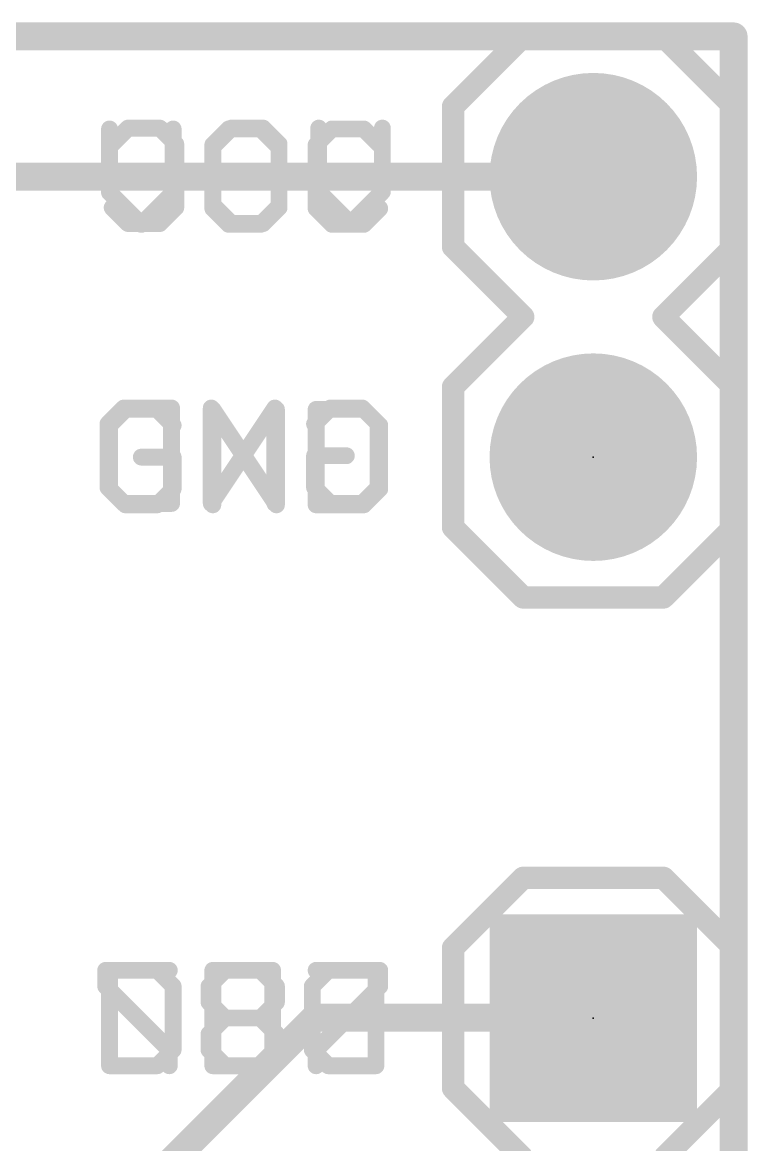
# Model space of a CAD drawing. Extents: x -4.1 to 20.4, y -14 to 28.1.
# Drawn here: x 13.88 to 20.45, y 17.9 to 28.07 of the extents above; entities that cross this region are included whole.
import ezdxf

# ---------------------------------------------------------------- set-up
doc = ezdxf.new("R2010")
doc.units = 0
for name, color, linetype in [('1', 12, 'CONTINUOUS'), ('16', 132, 'CONTINUOUS'), ('17', 110, 'CONTINUOUS'), ('20', 53, 'CONTINUOUS'), ('21', 41, 'CONTINUOUS'), ('22', 40, 'CONTINUOUS'), ('23', 53, 'CONTINUOUS'), ('51', 53, 'CONTINUOUS')]:
    doc.layers.add(name, color=color, linetype=linetype)

# ---------------------------------------------------------------- blocks, each defined once
blk = doc.blocks.new('RECT')
blk.add_solid([(-0.5, -0.5), (0.5, -0.5), (-0.5, 0.5), (0.5, 0.5)])
blk = doc.blocks.new('SQUAREP')
blk.add_solid([(-0.5, -0.5), (0.5, -0.5), (-0.5, 0.5), (0.5, 0.5)])
blk = doc.blocks.new('ROUNDP')
at = {"const_width": 0.5}
blk.add_lwpolyline([(0, -0.25, 1), (0, 0.25, 1), (0, -0.25)], format="xyb", dxfattribs=at)

msp = doc.modelspace()

# ---------------------------------------------------------------- linework, layer by layer
at = {"layer": '1', "const_width": 0.254}
for points in [[(0, 27.94), (20.32, 27.94)], [(20.32, 27.94), (20.32, 0)], [(19.05, 26.67), (11.43, 26.67)], [(14.138, 16.6628), (16.5303, 19.0551)], [(16.5303, 19.0551), (19.0449, 19.0551)], [(19.0449, 19.0551), (19.05, 19.05)]]:
    msp.add_lwpolyline(points, dxfattribs=at)
at = {"layer": '1', "const_width": 0.127}
for points in [[(20.3835, 27.94, 1), (20.2565, 27.94)], [(20.32, 27.8765, 1), (20.32, 28.0035)], [(19.05, 26.6065, 1), (19.05, 26.7335)], [(16.5303, 19.1186, 1), (16.5303, 18.9916)], [(16.5752, 19.0102, 1), (16.4854, 19.1)], [(19.0898, 19.1, 1), (19, 19.0102)], [(19.0051, 19.0051, 1), (19.0949, 19.0949)], [(19.0449, 18.9916, 1), (19.0449, 19.1186)]]:
    msp.add_lwpolyline(points, format="xyb", dxfattribs=at)
at = {"layer": '16', "const_width": 0.254}
for points in [[(0, 27.94), (20.32, 27.94)], [(20.32, 27.94), (20.32, 0)]]:
    msp.add_lwpolyline(points, dxfattribs=at)
at = {"layer": '16', "const_width": 0.127}
for points in [[(20.3835, 27.94, 1), (20.2565, 27.94)], [(20.32, 27.8765, 1), (20.32, 28.0035)]]:
    msp.add_lwpolyline(points, format="xyb", dxfattribs=at)
at = {"layer": '20', "const_width": 0.254}
for points in [[(0, 27.94), (20.32, 27.94)], [(20.32, 27.94), (20.32, 0)]]:
    msp.add_lwpolyline(points, dxfattribs=at)
at = {"layer": '20', "const_width": 0.127}
for points in [[(20.3835, 27.94, 1), (20.2565, 27.94)], [(20.32, 27.8765, 1), (20.32, 28.0035)]]:
    msp.add_lwpolyline(points, format="xyb", dxfattribs=at)
at = {"layer": '21'}
for points, const_width in [([(17.78, 27.305), (18.415, 27.94)], 0.2032), ([(18.415, 27.94), (19.685, 27.94)], 0.2032), ([(19.685, 27.94), (20.32, 27.305)], 0.2032), ([(17.78, 26.035), (17.78, 27.305)], 0.2032), ([(20.32, 27.305), (20.32, 26.035)], 0.2032), ([(14.6686, 27.1025), (14.6686, 26.5263)], 0.1524), ([(15.2449, 26.5263), (15.2449, 27.1025)], 0.1524), ([(15.7482, 27.1025), (15.6042, 26.9585)], 0.1524), ([(16.0363, 27.1025), (15.7482, 27.1025)], 0.1524), ([(16.1804, 26.9585), (16.0363, 27.1025)], 0.1524), ([(16.6837, 27.1025), (16.5397, 26.9585)], 0.1524), ([(16.9718, 27.1025), (16.6837, 27.1025)], 0.1524), ([(17.1159, 26.9585), (16.9718, 27.1025)], 0.1524), ([(15.6042, 26.9585), (15.6042, 26.3823)], 0.1524), ([(16.5397, 26.9585), (16.5397, 26.3823)], 0.1524), ([(14.6686, 26.5263), (14.9568, 26.2382)], 0.1524), ([(14.9568, 26.2382), (15.2449, 26.5263)], 0.1524), ([(15.6042, 26.3823), (15.7482, 26.2382)], 0.1524), ([(16.0363, 26.2382), (16.1804, 26.3823)], 0.1524), ([(16.5397, 26.3823), (16.6837, 26.2382)], 0.1524), ([(16.9718, 26.2382), (17.1159, 26.3823)], 0.1524), ([(15.7482, 26.2382), (16.0363, 26.2382)], 0.1524), ([(16.6837, 26.2382), (16.9718, 26.2382)], 0.1524), ([(18.415, 25.4), (17.78, 26.035)], 0.2032), ([(20.32, 26.035), (19.685, 25.4)], 0.2032), ([(17.78, 24.765), (18.415, 25.4)], 0.2032), ([(19.685, 25.4), (20.32, 24.765)], 0.2032), ([(17.78, 23.495), (17.78, 24.765)], 0.2032), ([(20.32, 24.765), (20.32, 23.495)], 0.2032), ([(14.8127, 24.5625), (14.6686, 24.4185)], 0.1524), ([(14.8127, 24.5625), (14.6686, 24.4185)], 0.1524), ([(15.1008, 24.5625), (14.8127, 24.5625)], 0.1524), ([(15.1008, 24.5625), (14.8127, 24.5625)], 0.1524), ([(15.2449, 24.4185), (15.1008, 24.5625)], 0.1524), ([(15.2449, 24.4185), (15.1008, 24.5625)], 0.1524), ([(15.6042, 23.6982), (15.6042, 24.5625)], 0.1524), ([(15.6042, 24.5625), (16.1804, 23.6982)], 0.1524), ([(15.6042, 23.6982), (15.6042, 24.5625)], 0.1524), ([(15.6042, 24.5625), (16.1804, 23.6982)], 0.1524), ([(16.1804, 23.6982), (16.1804, 24.5625)], 0.1524), ([(16.1804, 23.6982), (16.1804, 24.5625)], 0.1524), ([(16.5397, 24.5625), (16.5397, 23.6982)], 0.1524), ([(16.9718, 24.5625), (16.5397, 24.5625)], 0.1524), ([(16.5397, 24.5625), (16.5397, 23.6982)], 0.1524), ([(16.9718, 24.5625), (16.5397, 24.5625)], 0.1524), ([(17.1159, 24.4185), (16.9718, 24.5625)], 0.1524), ([(17.1159, 24.4185), (16.9718, 24.5625)], 0.1524), ([(14.6686, 24.4185), (14.6686, 23.8423)], 0.1524), ([(14.6686, 24.4185), (14.6686, 23.8423)], 0.1524), ([(17.1159, 23.8423), (17.1159, 24.4185)], 0.1524), ([(17.1159, 23.8423), (17.1159, 24.4185)], 0.1524), ([(15.2449, 24.1304), (14.9568, 24.1304)], 0.1524), ([(15.2449, 24.1304), (14.9568, 24.1304)], 0.1524), ([(15.2449, 23.8423), (15.2449, 24.1304)], 0.1524), ([(15.2449, 23.8423), (15.2449, 24.1304)], 0.1524), ([(14.6686, 23.8423), (14.8127, 23.6982)], 0.1524), ([(14.6686, 23.8423), (14.8127, 23.6982)], 0.1524), ([(15.1008, 23.6982), (15.2449, 23.8423)], 0.1524), ([(15.1008, 23.6982), (15.2449, 23.8423)], 0.1524), ([(16.9718, 23.6982), (17.1159, 23.8423)], 0.1524), ([(16.9718, 23.6982), (17.1159, 23.8423)], 0.1524), ([(14.8127, 23.6982), (15.1008, 23.6982)], 0.1524), ([(14.8127, 23.6982), (15.1008, 23.6982)], 0.1524), ([(16.5397, 23.6982), (16.9718, 23.6982)], 0.1524), ([(16.5397, 23.6982), (16.9718, 23.6982)], 0.1524), ([(17.78, 23.495), (18.415, 22.86)], 0.2032), ([(19.685, 22.86), (20.32, 23.495)], 0.2032), ([(18.415, 22.86), (19.685, 22.86)], 0.2032), ([(18.415, 20.32), (17.78, 19.685)], 0.2032), ([(19.685, 20.32), (18.415, 20.32)], 0.2032), ([(20.32, 19.685), (19.685, 20.32)], 0.2032), ([(17.78, 18.415), (17.78, 19.685)], 0.2032), ([(20.32, 19.685), (20.32, 18.415)], 0.2032), ([(14.6686, 19.4825), (14.6686, 18.6182)], 0.1524), ([(15.1008, 19.4825), (14.6686, 19.4825)], 0.1524), ([(15.2449, 19.3385), (15.1008, 19.4825)], 0.1524), ([(15.6042, 18.6182), (15.6042, 19.4825)], 0.1524), ([(15.6042, 19.4825), (16.0363, 19.4825)], 0.1524), ([(16.0363, 19.4825), (16.1804, 19.3385)], 0.1524), ([(16.5397, 19.4825), (17.1159, 19.4825)], 0.1524), ([(17.1159, 19.4825), (17.1159, 19.3385)], 0.1524), ([(15.2449, 18.7623), (15.2449, 19.3385)], 0.1524), ([(16.1804, 19.3385), (16.1804, 19.1944)], 0.1524), ([(17.1159, 19.3385), (16.5397, 18.7623)], 0.1524), ([(16.1804, 19.1944), (16.0363, 19.0504)], 0.1524), ([(15.6042, 19.0504), (16.0363, 19.0504)], 0.1524), ([(16.0363, 19.0504), (16.1804, 18.9063)], 0.1524), ([(16.1804, 18.9063), (16.1804, 18.7623)], 0.1524), ([(15.1008, 18.6182), (15.2449, 18.7623)], 0.1524), ([(16.1804, 18.7623), (16.0363, 18.6182)], 0.1524), ([(16.5397, 18.7623), (16.5397, 18.6182)], 0.1524), ([(14.6686, 18.6182), (15.1008, 18.6182)], 0.1524), ([(16.0363, 18.6182), (15.6042, 18.6182)], 0.1524), ([(18.415, 17.78), (17.78, 18.415)], 0.2032), ([(20.32, 18.415), (19.685, 17.78)], 0.2032)]:
    msp.add_lwpolyline(points, dxfattribs=dict(at, const_width=const_width))
for points, const_width in [([(18.415, 27.9908, 1), (18.415, 27.8892)], 0.1016), ([(18.4509, 27.9041, 1), (18.3791, 27.9759)], 0.1016), ([(19.7209, 27.9759, 1), (19.6491, 27.9041)], 0.1016), ([(19.685, 27.8892, 1), (19.685, 27.9908)], 0.1016), ([(17.8308, 27.305, 1), (17.7292, 27.305)], 0.1016), ([(17.7441, 27.3409, 1), (17.8159, 27.2691)], 0.1016), ([(20.3708, 27.305, 1), (20.2692, 27.305)], 0.1016), ([(20.2841, 27.2691, 1), (20.3559, 27.3409)], 0.1016), ([(14.7067, 27.1025, 1), (14.6305, 27.1025)], 0.0762), ([(15.283, 27.1025, 1), (15.2068, 27.1025)], 0.0762), ([(15.7482, 27.1406, 1), (15.7482, 27.0644)], 0.0762), ([(15.7752, 27.0756, 1), (15.7213, 27.1295)], 0.0762), ([(16.0633, 27.1295, 1), (16.0094, 27.0756)], 0.0762), ([(16.0363, 27.0644, 1), (16.0363, 27.1406)], 0.0762), ([(16.6837, 27.1406, 1), (16.6837, 27.0644)], 0.0762), ([(16.7107, 27.0756, 1), (16.6568, 27.1295)], 0.0762), ([(16.9988, 27.1295, 1), (16.9449, 27.0756)], 0.0762), ([(16.9718, 27.0644, 1), (16.9718, 27.1406)], 0.0762), ([(15.6423, 26.9585, 1), (15.5661, 26.9585)], 0.0762), ([(16.5778, 26.9585, 1), (16.5016, 26.9585)], 0.0762), ([(15.5772, 26.9854, 1), (15.6311, 26.9315)], 0.0762), ([(16.1534, 26.9315, 1), (16.2073, 26.9854)], 0.0762), ([(16.5127, 26.9854, 1), (16.5666, 26.9315)], 0.0762), ([(17.089, 26.9315, 1), (17.1428, 26.9854)], 0.0762), ([(14.6956, 26.5533, 1), (14.6417, 26.4994)], 0.0762), ([(14.6305, 26.5263, 1), (14.7067, 26.5263)], 0.0762), ([(15.2068, 26.5263, 1), (15.283, 26.5263)], 0.0762), ([(15.2718, 26.4994, 1), (15.2179, 26.5533)], 0.0762), ([(15.6311, 26.4092, 1), (15.5772, 26.3553)], 0.0762), ([(16.2073, 26.3553, 1), (16.1534, 26.4092)], 0.0762), ([(16.5666, 26.4092, 1), (16.5127, 26.3553)], 0.0762), ([(17.1428, 26.3553, 1), (17.089, 26.4092)], 0.0762), ([(15.5661, 26.3823, 1), (15.6423, 26.3823)], 0.0762), ([(16.5016, 26.3823, 1), (16.5778, 26.3823)], 0.0762), ([(14.9298, 26.2651, 1), (14.9837, 26.2113)], 0.0762), ([(14.9298, 26.2113, 1), (14.9837, 26.2651)], 0.0762), ([(15.7482, 26.2763, 1), (15.7482, 26.2001)], 0.0762), ([(15.7213, 26.2113, 1), (15.7752, 26.2651)], 0.0762), ([(16.0094, 26.2651, 1), (16.0633, 26.2113)], 0.0762), ([(16.0363, 26.2001, 1), (16.0363, 26.2763)], 0.0762), ([(16.6837, 26.2763, 1), (16.6837, 26.2001)], 0.0762), ([(16.6568, 26.2113, 1), (16.7107, 26.2651)], 0.0762), ([(16.9449, 26.2651, 1), (16.9988, 26.2113)], 0.0762), ([(16.9718, 26.2001, 1), (16.9718, 26.2763)], 0.0762), ([(17.8159, 26.0709, 1), (17.7441, 25.9991)], 0.1016), ([(20.3559, 25.9991, 1), (20.2841, 26.0709)], 0.1016), ([(17.7292, 26.035, 1), (17.8308, 26.035)], 0.1016), ([(20.2692, 26.035, 1), (20.3708, 26.035)], 0.1016), ([(18.4509, 25.3641, 1), (18.3791, 25.4359)], 0.1016), ([(18.3791, 25.3641, 1), (18.4509, 25.4359)], 0.1016), ([(19.7209, 25.4359, 1), (19.6491, 25.3641)], 0.1016), ([(19.6491, 25.4359, 1), (19.7209, 25.3641)], 0.1016), ([(17.8308, 24.765, 1), (17.7292, 24.765)], 0.1016), ([(17.7441, 24.8009, 1), (17.8159, 24.7291)], 0.1016), ([(20.3708, 24.765, 1), (20.2692, 24.765)], 0.1016), ([(20.2841, 24.7291, 1), (20.3559, 24.8009)], 0.1016), ([(14.8127, 24.6006, 1), (14.8127, 24.5244)], 0.0762), ([(14.8127, 24.6006, 1), (14.8127, 24.5244)], 0.0762), ([(14.8396, 24.5356, 1), (14.7858, 24.5895)], 0.0762), ([(14.8396, 24.5356, 1), (14.7858, 24.5895)], 0.0762), ([(15.1278, 24.5895, 1), (15.0739, 24.5356)], 0.0762), ([(15.1278, 24.5895, 1), (15.0739, 24.5356)], 0.0762), ([(15.1008, 24.5244, 1), (15.1008, 24.6006)], 0.0762), ([(15.1008, 24.5244, 1), (15.1008, 24.6006)], 0.0762), ([(15.6359, 24.5837, 1), (15.5725, 24.5414)], 0.0762), ([(15.6359, 24.5837, 1), (15.5725, 24.5414)], 0.0762), ([(15.6423, 24.5625, 1), (15.5661, 24.5625)], 0.0762), ([(15.6423, 24.5625, 1), (15.5661, 24.5625)], 0.0762), ([(16.2185, 24.5625, 1), (16.1423, 24.5625)], 0.0762), ([(16.2185, 24.5625, 1), (16.1423, 24.5625)], 0.0762), ([(16.5778, 24.5625, 1), (16.5016, 24.5625)], 0.0762), ([(16.5397, 24.6006, 1), (16.5397, 24.5244)], 0.0762), ([(16.5778, 24.5625, 1), (16.5016, 24.5625)], 0.0762), ([(16.5397, 24.6006, 1), (16.5397, 24.5244)], 0.0762), ([(16.9988, 24.5895, 1), (16.9449, 24.5356)], 0.0762), ([(16.9988, 24.5895, 1), (16.9449, 24.5356)], 0.0762), ([(16.9718, 24.5244, 1), (16.9718, 24.6006)], 0.0762), ([(16.9718, 24.5244, 1), (16.9718, 24.6006)], 0.0762), ([(14.7067, 24.4185, 1), (14.6305, 24.4185)], 0.0762), ([(14.7067, 24.4185, 1), (14.6305, 24.4185)], 0.0762), ([(17.154, 24.4185, 1), (17.0778, 24.4185)], 0.0762), ([(17.154, 24.4185, 1), (17.0778, 24.4185)], 0.0762), ([(14.6417, 24.4454, 1), (14.6956, 24.3915)], 0.0762), ([(14.6417, 24.4454, 1), (14.6956, 24.3915)], 0.0762), ([(15.2179, 24.3915, 1), (15.2718, 24.4454)], 0.0762), ([(15.2179, 24.3915, 1), (15.2718, 24.4454)], 0.0762), ([(17.089, 24.3915, 1), (17.1428, 24.4454)], 0.0762), ([(17.089, 24.3915, 1), (17.1428, 24.4454)], 0.0762), ([(14.9568, 24.1685, 1), (14.9568, 24.0923)], 0.0762), ([(14.9568, 24.1685, 1), (14.9568, 24.0923)], 0.0762), ([(15.283, 24.1304, 1), (15.2068, 24.1304)], 0.0762), ([(15.283, 24.1304, 1), (15.2068, 24.1304)], 0.0762), ([(15.2449, 24.0923, 1), (15.2449, 24.1685)], 0.0762), ([(15.2449, 24.0923, 1), (15.2449, 24.1685)], 0.0762), ([(14.6956, 23.8692, 1), (14.6417, 23.8153)], 0.0762), ([(14.6956, 23.8692, 1), (14.6417, 23.8153)], 0.0762), ([(15.2718, 23.8153, 1), (15.2179, 23.8692)], 0.0762), ([(15.2718, 23.8153, 1), (15.2179, 23.8692)], 0.0762), ([(17.1428, 23.8153, 1), (17.089, 23.8692)], 0.0762), ([(17.1428, 23.8153, 1), (17.089, 23.8692)], 0.0762), ([(14.6305, 23.8423, 1), (14.7067, 23.8423)], 0.0762), ([(14.6305, 23.8423, 1), (14.7067, 23.8423)], 0.0762), ([(15.2068, 23.8423, 1), (15.283, 23.8423)], 0.0762), ([(15.2068, 23.8423, 1), (15.283, 23.8423)], 0.0762), ([(17.0778, 23.8423, 1), (17.154, 23.8423)], 0.0762), ([(17.0778, 23.8423, 1), (17.154, 23.8423)], 0.0762), ([(14.8127, 23.7363, 1), (14.8127, 23.6601)], 0.0762), ([(14.8127, 23.7363, 1), (14.8127, 23.6601)], 0.0762), ([(14.7858, 23.6713, 1), (14.8396, 23.7251)], 0.0762), ([(14.7858, 23.6713, 1), (14.8396, 23.7251)], 0.0762), ([(15.0739, 23.7251, 1), (15.1278, 23.6713)], 0.0762), ([(15.0739, 23.7251, 1), (15.1278, 23.6713)], 0.0762), ([(15.1008, 23.6601, 1), (15.1008, 23.7363)], 0.0762), ([(15.1008, 23.6601, 1), (15.1008, 23.7363)], 0.0762), ([(15.5661, 23.6982, 1), (15.6423, 23.6982)], 0.0762), ([(15.5661, 23.6982, 1), (15.6423, 23.6982)], 0.0762), ([(16.1423, 23.6982, 1), (16.2185, 23.6982)], 0.0762), ([(16.1423, 23.6982, 1), (16.2185, 23.6982)], 0.0762), ([(16.1487, 23.6771, 1), (16.2121, 23.7193)], 0.0762), ([(16.1487, 23.6771, 1), (16.2121, 23.7193)], 0.0762), ([(16.5397, 23.7363, 1), (16.5397, 23.6601)], 0.0762), ([(16.5397, 23.7363, 1), (16.5397, 23.6601)], 0.0762), ([(16.5016, 23.6982, 1), (16.5778, 23.6982)], 0.0762), ([(16.5016, 23.6982, 1), (16.5778, 23.6982)], 0.0762), ([(16.9449, 23.7251, 1), (16.9988, 23.6713)], 0.0762), ([(16.9449, 23.7251, 1), (16.9988, 23.6713)], 0.0762), ([(16.9718, 23.6601, 1), (16.9718, 23.7363)], 0.0762), ([(16.9718, 23.6601, 1), (16.9718, 23.7363)], 0.0762), ([(17.8159, 23.5309, 1), (17.7441, 23.4591)], 0.1016), ([(20.3559, 23.4591, 1), (20.2841, 23.5309)], 0.1016), ([(17.7292, 23.495, 1), (17.8308, 23.495)], 0.1016), ([(20.2692, 23.495, 1), (20.3708, 23.495)], 0.1016), ([(18.415, 22.9108, 1), (18.415, 22.8092)], 0.1016), ([(18.3791, 22.8241, 1), (18.4509, 22.8959)], 0.1016), ([(19.6491, 22.8959, 1), (19.7209, 22.8241)], 0.1016), ([(19.685, 22.8092, 1), (19.685, 22.9108)], 0.1016), ([(18.415, 20.3708, 1), (18.415, 20.2692)], 0.1016), ([(18.4509, 20.2841, 1), (18.3791, 20.3559)], 0.1016), ([(19.7209, 20.3559, 1), (19.6491, 20.2841)], 0.1016), ([(19.685, 20.2692, 1), (19.685, 20.3708)], 0.1016), ([(17.8308, 19.685, 1), (17.7292, 19.685)], 0.1016), ([(17.7441, 19.7209, 1), (17.8159, 19.6491)], 0.1016), ([(20.3708, 19.685, 1), (20.2692, 19.685)], 0.1016), ([(20.2841, 19.6491, 1), (20.3559, 19.7209)], 0.1016), ([(14.7067, 19.4825, 1), (14.6305, 19.4825)], 0.0762), ([(14.6686, 19.5206, 1), (14.6686, 19.4444)], 0.0762), ([(15.1278, 19.5095, 1), (15.0739, 19.4556)], 0.0762), ([(15.1008, 19.4444, 1), (15.1008, 19.5206)], 0.0762), ([(15.6423, 19.4825, 1), (15.5661, 19.4825)], 0.0762), ([(15.6042, 19.5206, 1), (15.6042, 19.4444)], 0.0762), ([(16.0633, 19.5095, 1), (16.0094, 19.4556)], 0.0762), ([(16.0363, 19.4444, 1), (16.0363, 19.5206)], 0.0762), ([(16.5397, 19.5206, 1), (16.5397, 19.4444)], 0.0762), ([(17.154, 19.4825, 1), (17.0778, 19.4825)], 0.0762), ([(17.1159, 19.4444, 1), (17.1159, 19.5206)], 0.0762), ([(15.283, 19.3385, 1), (15.2068, 19.3385)], 0.0762), ([(16.2185, 19.3385, 1), (16.1423, 19.3385)], 0.0762), ([(17.1428, 19.3115, 1), (17.089, 19.3654)], 0.0762), ([(15.2179, 19.3115, 1), (15.2718, 19.3654)], 0.0762), ([(16.1534, 19.3115, 1), (16.2073, 19.3654)], 0.0762), ([(17.0778, 19.3385, 1), (17.154, 19.3385)], 0.0762), ([(16.1423, 19.1944, 1), (16.2185, 19.1944)], 0.0762), ([(16.2073, 19.1675, 1), (16.1534, 19.2214)], 0.0762), ([(15.6042, 19.0885, 1), (15.6042, 19.0123)], 0.0762), ([(16.0633, 19.0773, 1), (16.0094, 19.0234)], 0.0762), ([(16.0094, 19.0773, 1), (16.0633, 19.0234)], 0.0762), ([(16.0363, 19.0123, 1), (16.0363, 19.0885)], 0.0762), ([(16.2185, 18.9063, 1), (16.1423, 18.9063)], 0.0762), ([(16.1534, 18.8794, 1), (16.2073, 18.9333)], 0.0762), ([(15.2068, 18.7623, 1), (15.283, 18.7623)], 0.0762), ([(15.2718, 18.7353, 1), (15.2179, 18.7892)], 0.0762), ([(16.1423, 18.7623, 1), (16.2185, 18.7623)], 0.0762), ([(16.2073, 18.7353, 1), (16.1534, 18.7892)], 0.0762), ([(16.5127, 18.7892, 1), (16.5666, 18.7353)], 0.0762), ([(16.5778, 18.7623, 1), (16.5016, 18.7623)], 0.0762), ([(14.6686, 18.6563, 1), (14.6686, 18.5801)], 0.0762), ([(14.6305, 18.6182, 1), (14.7067, 18.6182)], 0.0762), ([(15.0739, 18.6451, 1), (15.1278, 18.5913)], 0.0762), ([(15.1008, 18.5801, 1), (15.1008, 18.6563)], 0.0762), ([(15.6042, 18.6563, 1), (15.6042, 18.5801)], 0.0762), ([(15.5661, 18.6182, 1), (15.6423, 18.6182)], 0.0762), ([(16.0094, 18.6451, 1), (16.0633, 18.5913)], 0.0762), ([(16.0363, 18.5801, 1), (16.0363, 18.6563)], 0.0762), ([(16.5016, 18.6182, 1), (16.5778, 18.6182)], 0.0762), ([(17.8159, 18.4509, 1), (17.7441, 18.3791)], 0.1016), ([(20.3559, 18.3791, 1), (20.2841, 18.4509)], 0.1016), ([(17.7292, 18.415, 1), (17.8308, 18.415)], 0.1016), ([(20.2692, 18.415, 1), (20.3708, 18.415)], 0.1016)]:
    msp.add_lwpolyline(points, format="xyb", dxfattribs=dict(at, const_width=const_width))
at = {"layer": '22', "const_width": 0.1524}
for points in [[(14.6925, 26.9661), (14.8366, 27.1102)], [(14.8366, 27.1102), (15.1247, 27.1102)], [(15.1247, 27.1102), (15.2687, 26.9661)], [(15.628, 26.9661), (15.7721, 27.1102)], [(15.7721, 27.1102), (16.0602, 27.1102)], [(16.0602, 27.1102), (16.2043, 26.9661)], [(16.5635, 26.5339), (16.5635, 27.1102)], [(17.1398, 27.1102), (17.1398, 26.5339)], [(15.2687, 26.9661), (15.2687, 26.3899)], [(16.2043, 26.9661), (16.2043, 26.3899)], [(16.8517, 26.2458), (16.5635, 26.5339)], [(17.1398, 26.5339), (16.8517, 26.2458)], [(14.8366, 26.2458), (14.6925, 26.3899)], [(15.2687, 26.3899), (15.1247, 26.2458)], [(15.7721, 26.2458), (15.628, 26.3899)], [(16.2043, 26.3899), (16.0602, 26.2458)], [(15.1247, 26.2458), (14.8366, 26.2458)], [(16.0602, 26.2458), (15.7721, 26.2458)], [(14.6544, 24.4312), (14.7985, 24.5752)], [(14.7985, 24.5752), (15.2306, 24.5752)], [(15.2306, 24.5752), (15.2306, 23.7109)], [(16.1662, 24.5752), (15.5899, 23.7109)], [(15.5899, 23.7109), (15.5899, 24.5752)], [(16.1662, 23.7109), (16.1662, 24.5752)], [(16.5255, 24.4312), (16.6695, 24.5752)], [(16.6695, 24.5752), (16.9576, 24.5752)], [(16.9576, 24.5752), (17.1017, 24.4312)], [(14.6544, 23.855), (14.6544, 24.4312)], [(17.1017, 24.4312), (17.1017, 23.855)], [(16.5255, 23.855), (16.5255, 24.1431)], [(16.5255, 24.1431), (16.8136, 24.1431)], [(14.7985, 23.7109), (14.6544, 23.855)], [(16.6695, 23.7109), (16.5255, 23.855)], [(17.1017, 23.855), (16.9576, 23.7109)], [(15.2306, 23.7109), (14.7985, 23.7109)], [(16.9576, 23.7109), (16.6695, 23.7109)], [(15.2103, 19.4825), (14.6341, 19.4825)], [(14.6341, 19.4825), (14.6341, 19.3385)], [(15.7137, 19.4825), (15.5696, 19.3385)], [(16.1458, 19.4825), (15.7137, 19.4825)], [(16.1458, 18.6182), (16.1458, 19.4825)], [(16.5051, 19.3385), (16.6492, 19.4825)], [(16.6492, 19.4825), (17.0814, 19.4825)], [(17.0814, 19.4825), (17.0814, 18.6182)], [(14.6341, 19.3385), (15.2103, 18.7623)], [(15.5696, 19.3385), (15.5696, 19.1944)], [(16.5051, 18.7623), (16.5051, 19.3385)], [(15.5696, 19.1944), (15.7137, 19.0504)], [(15.7137, 19.0504), (15.5696, 18.9063)], [(16.1458, 19.0504), (15.7137, 19.0504)], [(15.5696, 18.9063), (15.5696, 18.7623)], [(15.2103, 18.7623), (15.2103, 18.6182)], [(15.5696, 18.7623), (15.7137, 18.6182)], [(16.6492, 18.6182), (16.5051, 18.7623)], [(15.7137, 18.6182), (16.1458, 18.6182)], [(17.0814, 18.6182), (16.6492, 18.6182)]]:
    msp.add_lwpolyline(points, dxfattribs=at)
at = {"layer": '22', "const_width": 0.0762}
for points in [[(14.8366, 27.1483, 1), (14.8366, 27.0721)], [(14.8635, 27.0832, 1), (14.8096, 27.1371)], [(15.1516, 27.1371, 1), (15.0977, 27.0832)], [(15.1247, 27.0721, 1), (15.1247, 27.1483)], [(15.7721, 27.1483, 1), (15.7721, 27.0721)], [(15.799, 27.0832, 1), (15.7451, 27.1371)], [(16.0871, 27.1371, 1), (16.0333, 27.0832)], [(16.0602, 27.0721, 1), (16.0602, 27.1483)], [(16.6016, 27.1102, 1), (16.5254, 27.1102)], [(17.1779, 27.1102, 1), (17.1017, 27.1102)], [(15.3068, 26.9661, 1), (15.2306, 26.9661)], [(16.2424, 26.9661, 1), (16.1662, 26.9661)], [(14.6656, 26.993, 1), (14.7195, 26.9392)], [(15.2418, 26.9392, 1), (15.2957, 26.993)], [(15.6011, 26.993, 1), (15.655, 26.9392)], [(16.1773, 26.9392, 1), (16.2312, 26.993)], [(16.5905, 26.5609, 1), (16.5366, 26.507)], [(16.5254, 26.5339, 1), (16.6016, 26.5339)], [(17.1017, 26.5339, 1), (17.1779, 26.5339)], [(17.1667, 26.507, 1), (17.1128, 26.5609)], [(14.7195, 26.4168, 1), (14.6656, 26.3629)], [(15.2306, 26.3899, 1), (15.3068, 26.3899)], [(15.2957, 26.3629, 1), (15.2418, 26.4168)], [(15.655, 26.4168, 1), (15.6011, 26.3629)], [(16.1662, 26.3899, 1), (16.2424, 26.3899)], [(16.2312, 26.3629, 1), (16.1773, 26.4168)], [(14.8366, 26.2839, 1), (14.8366, 26.2077)], [(15.1247, 26.2077, 1), (15.1247, 26.2839)], [(15.7721, 26.2839, 1), (15.7721, 26.2077)], [(16.0602, 26.2077, 1), (16.0602, 26.2839)], [(14.8096, 26.2189, 1), (14.8635, 26.2728)], [(15.0977, 26.2728, 1), (15.1516, 26.2189)], [(15.7451, 26.2189, 1), (15.799, 26.2728)], [(16.0333, 26.2728, 1), (16.0871, 26.2189)], [(16.8247, 26.2728, 1), (16.8786, 26.2189)], [(16.8247, 26.2189, 1), (16.8786, 26.2728)], [(14.7985, 24.6133, 1), (14.7985, 24.5371)], [(14.8254, 24.5483, 1), (14.7715, 24.6022)], [(15.2687, 24.5752, 1), (15.1925, 24.5752)], [(15.2306, 24.5371, 1), (15.2306, 24.6133)], [(15.628, 24.5752, 1), (15.5518, 24.5752)], [(16.2043, 24.5752, 1), (16.1281, 24.5752)], [(16.1979, 24.5541, 1), (16.1345, 24.5964)], [(16.6695, 24.6133, 1), (16.6695, 24.5371)], [(16.6965, 24.5483, 1), (16.6426, 24.6022)], [(16.9846, 24.6022, 1), (16.9307, 24.5483)], [(16.9576, 24.5371, 1), (16.9576, 24.6133)], [(14.6925, 24.4312, 1), (14.6163, 24.4312)], [(14.6275, 24.4581, 1), (14.6814, 24.4042)], [(16.4985, 24.4581, 1), (16.5524, 24.4042)], [(17.1398, 24.4312, 1), (17.0636, 24.4312)], [(17.0747, 24.4042, 1), (17.1286, 24.4581)], [(16.5636, 24.1431, 1), (16.4874, 24.1431)], [(16.5255, 24.1812, 1), (16.5255, 24.105)], [(16.8136, 24.105, 1), (16.8136, 24.1812)], [(14.6814, 23.8819, 1), (14.6275, 23.828)], [(14.6163, 23.855, 1), (14.6925, 23.855)], [(16.5524, 23.8819, 1), (16.4985, 23.828)], [(16.4874, 23.855, 1), (16.5636, 23.855)], [(17.0636, 23.855, 1), (17.1398, 23.855)], [(17.1286, 23.828, 1), (17.0747, 23.8819)], [(14.7985, 23.749, 1), (14.7985, 23.6728)], [(15.2306, 23.6728, 1), (15.2306, 23.749)], [(16.6695, 23.749, 1), (16.6695, 23.6728)], [(16.9576, 23.6728, 1), (16.9576, 23.749)], [(14.7715, 23.684, 1), (14.8254, 23.7378)], [(15.1925, 23.7109, 1), (15.2687, 23.7109)], [(15.5582, 23.732, 1), (15.6216, 23.6898)], [(15.5518, 23.7109, 1), (15.628, 23.7109)], [(16.1281, 23.7109, 1), (16.2043, 23.7109)], [(16.6426, 23.684, 1), (16.6965, 23.7378)], [(16.9307, 23.7378, 1), (16.9846, 23.684)], [(14.6341, 19.5206, 1), (14.6341, 19.4444)], [(14.6722, 19.4825, 1), (14.596, 19.4825)], [(15.2103, 19.4444, 1), (15.2103, 19.5206)], [(15.7137, 19.5206, 1), (15.7137, 19.4444)], [(15.7406, 19.4556, 1), (15.6867, 19.5095)], [(16.1839, 19.4825, 1), (16.1077, 19.4825)], [(16.1458, 19.4444, 1), (16.1458, 19.5206)], [(16.6492, 19.5206, 1), (16.6492, 19.4444)], [(16.6761, 19.4556, 1), (16.6222, 19.5095)], [(17.1195, 19.4825, 1), (17.0433, 19.4825)], [(17.0814, 19.4444, 1), (17.0814, 19.5206)], [(14.661, 19.3654, 1), (14.6072, 19.3115)], [(15.6077, 19.3385, 1), (15.5315, 19.3385)], [(16.5432, 19.3385, 1), (16.467, 19.3385)], [(14.596, 19.3385, 1), (14.6722, 19.3385)], [(15.5427, 19.3654, 1), (15.5966, 19.3115)], [(16.4782, 19.3654, 1), (16.5321, 19.3115)], [(15.5966, 19.2214, 1), (15.5427, 19.1675)], [(15.5315, 19.1944, 1), (15.6077, 19.1944)], [(15.7137, 19.0885, 1), (15.7137, 19.0123)], [(15.7406, 19.0234, 1), (15.6867, 19.0773)], [(15.6867, 19.0234, 1), (15.7406, 19.0773)], [(16.1458, 19.0123, 1), (16.1458, 19.0885)], [(15.6077, 18.9063, 1), (15.5315, 18.9063)], [(15.5427, 18.9333, 1), (15.5966, 18.8794)], [(15.2484, 18.7623, 1), (15.1722, 18.7623)], [(15.1834, 18.7353, 1), (15.2373, 18.7892)], [(15.5966, 18.7892, 1), (15.5427, 18.7353)], [(15.5315, 18.7623, 1), (15.6077, 18.7623)], [(16.5321, 18.7892, 1), (16.4782, 18.7353)], [(16.467, 18.7623, 1), (16.5432, 18.7623)], [(15.1722, 18.6182, 1), (15.2484, 18.6182)], [(15.7137, 18.6563, 1), (15.7137, 18.5801)], [(15.6867, 18.5913, 1), (15.7406, 18.6451)], [(16.1077, 18.6182, 1), (16.1839, 18.6182)], [(16.1458, 18.5801, 1), (16.1458, 18.6563)], [(16.6492, 18.6563, 1), (16.6492, 18.5801)], [(16.6222, 18.5913, 1), (16.6761, 18.6451)], [(17.0433, 18.6182, 1), (17.1195, 18.6182)], [(17.0814, 18.5801, 1), (17.0814, 18.6563)]]:
    msp.add_lwpolyline(points, format="xyb", dxfattribs=at)
at = {"layer": '23'}
for p in [(19.05, 24.13), (19.05, 19.05)]:
    msp.add_point(p, dxfattribs=at)

# ---------------------------------------------------------------- block references
at = {"layer": '17', "xscale": 1.8796, "yscale": 1.8796, "rotation": 180}
for p in [(19.05, 26.67), (19.05, 26.67), (19.05, 24.13), (19.05, 24.13)]:
    msp.add_blockref('ROUNDP', p, dxfattribs=at)
at = {"layer": '17', "xscale": 1.8796, "yscale": 1.8796}
msp.add_blockref('SQUAREP', (19.05, 19.05), dxfattribs=at)
msp.add_blockref('SQUAREP', (19.05, 19.05), dxfattribs=at)
at = {"layer": '51', "xscale": 0.508, "yscale": 0.508}
for p, rotation in [((19.05, 26.67), 90), ((19.05, 24.13), 90), ((19.05, 19.05), 270)]:
    msp.add_blockref('RECT', p, dxfattribs=dict(at, rotation=rotation))

doc.saveas('drawing.dxf')
